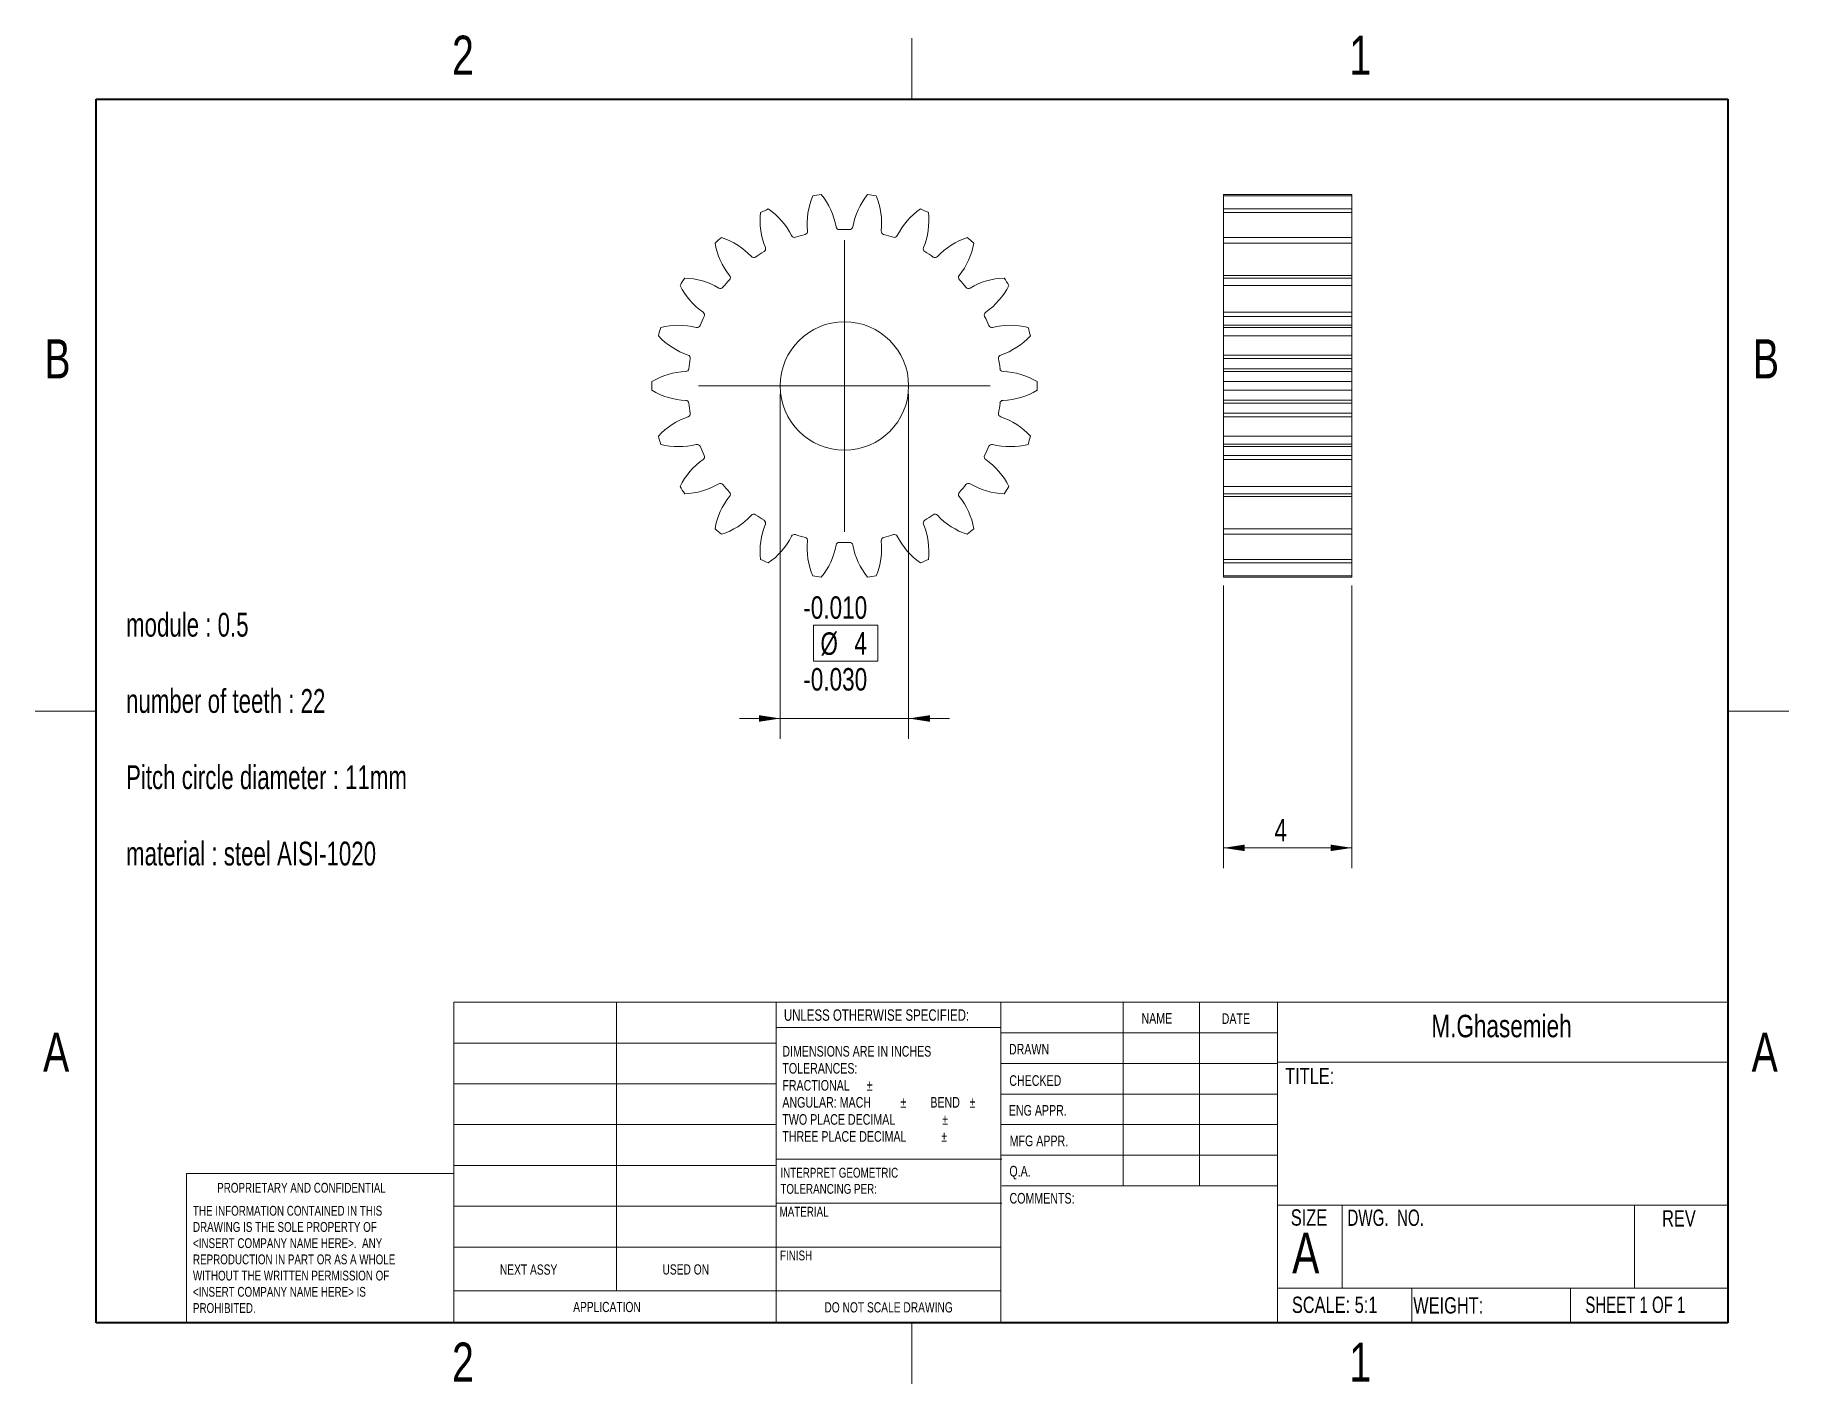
# Model space of a CAD drawing. Header units: millimetres. Extents: x 3 to 276, y 3 to 213.
import ezdxf

# ---------------------------------------------------------------- set-up
doc = ezdxf.new("R2010")
doc.units = ezdxf.units.MM
doc.styles.add('SLDTEXTSTYLE0', font='TXT', dxfattribs={"width": 0.7})
doc.styles.add('SLDTEXTSTYLE1', font='TXT', dxfattribs={"width": 0.75})
doc.styles.add('SLDTEXTSTYLE2', font='TXT', dxfattribs={"width": 0.6875})
doc.styles.add('SLDTEXTSTYLE3', font='TXT', dxfattribs={"width": 0.694444})
doc.dimstyles.new('SLDDIMSTYLE0', dxfattribs={"dimtxt": 3.5, "dimasz": 3.302, "dimexe": 0, "dimexo": 0.0625, "dimgap": -0.875, "dimtad": 1, "dimlfac": 0.2, "dimrnd": 1e-09, "dimzin": 12, "dimdsep": 46, "dimtxsty": 'SLDTEXTSTYLE1', "dimsah": 1, "dimcen": 0.09, "dimadec": 0, "dimazin": 3, "dimtfac": 1, "dimtmove": 0, "dimatfit": 0, "dimfxl": 1, "dimfrac": 2, "dimtolj": 1, "dimarcsym": 0})
doc.dimstyles.new('SLDDIMSTYLE1', dxfattribs={"dimtxt": 3.5, "dimasz": 3.302, "dimexe": 0, "dimexo": 0.0625, "dimgap": 0.875, "dimtad": 1, "dimlfac": 0.2, "dimrnd": 1e-09, "dimzin": 12, "dimdsep": 46, "dimtxsty": 'SLDTEXTSTYLE1', "dimsah": 1, "dimcen": 0.09, "dimadec": 0, "dimazin": 3, "dimtfac": 1, "dimtofl": 0, "dimtmove": 0, "dimatfit": 3, "dimfxl": 1, "dimfrac": 2, "dimtolj": 1, "dimtzin": 12, "dimarcsym": 0})

# ---------------------------------------------------------------- blocks, each defined once
blk = doc.blocks.new('SW_NOTE_0')
at = {"color": 0, "linetype": 'Continuous', "lineweight": 0, "char_height": 3.7042, "attachment_point": 1, "style": 'SLDTEXTSTYLE0'}
for s, insert in [('module : 0.5', (0, 4.77)), ('number of teeth : 22', (0, -7.1)), ('Pitch circle diameter : 11mm', (0, -18.98)), ('material : steel AISI-1020', (0, -30.86))]:
    blk.add_mtext(s, dxfattribs=dict(at, insert=insert))
blk = doc.blocks.new('SW_NOTE_1')
at = {"color": 0, "linetype": 'Continuous', "lineweight": 0, "char_height": 1.524, "attachment_point": 1, "style": 'SLDTEXTSTYLE1'}
for s, insert in [('INTERPRET GEOMETRIC', (0, 1.96)), ('TOLERANCING PER:', (0, -0.56))]:
    blk.add_mtext(s, dxfattribs=dict(at, insert=insert))
blk = doc.blocks.new('SW_NOTE_2')
at = {"color": 0, "linetype": 'Continuous', "lineweight": 0, "char_height": 1.651, "attachment_point": 1, "style": 'SLDTEXTSTYLE1'}
for s, insert in [('DIMENSIONS ARE IN INCHES', (0, 2.13)), ('TOLERANCES:', (0, -0.52)), ('FRACTIONAL', (0, -3.17)), ('%%p', (13.15, -3.17)), ('ANGULAR: MACH', (0, -5.82)), ('%%p', (18.37, -5.82)), ('BEND', (23.04, -5.82)), ('%%p', (29.16, -5.82)), ('TWO PLACE DECIMAL', (0, -8.48)), ('%%p', (24.88, -8.48)), ('THREE PLACE DECIMAL', (0, -11.13)), ('%%p', (24.73, -11.13))]:
    blk.add_mtext(s, dxfattribs=dict(at, insert=insert))
blk = doc.blocks.new('SW_NOTE_3')
at = {"color": 0, "linetype": 'Continuous', "lineweight": 0, "char_height": 1.524, "attachment_point": 1, "style": 'SLDTEXTSTYLE1'}
for s, insert in [('THE INFORMATION CONTAINED IN THIS', (0, 1.96)), ('DRAWING IS THE SOLE PROPERTY OF', (0, -0.56)), ('<INSERT COMPANY NAME HERE>.  ANY', (0, -3.08)), ('WITHOUT THE WRITTEN PERMISSION OF', (0, -8.13)), ('REPRODUCTION IN PART OR AS A WHOLE', (0, -5.61)), ('<INSERT COMPANY NAME HERE> IS', (0, -10.66)), ('PROHIBITED.', (0, -13.18))]:
    blk.add_mtext(s, dxfattribs=dict(at, insert=insert))
blk = doc.blocks.new('_D')
at = {"color": 7, "linetype": 'Continuous', "lineweight": 0}
for p, q in [((119.18, 157.3), (119.18, 103.61)), ((139.18, 157.3), (139.18, 103.61)), ((124.37, 115.69), (124.37, 121.3)), ((124.37, 121.3), (134.37, 121.3)), ((134.37, 121.3), (134.37, 115.69)), ((134.37, 115.69), (124.37, 115.69)), ((119.18, 106.79), (112.83, 106.79)), ((119.18, 106.79), (139.18, 106.79)), ((139.18, 106.79), (145.53, 106.79))]:
    blk.add_line(p, q, dxfattribs=at)
for points in [[(119.18, 106.79), (115.88, 107.3), (115.88, 106.28)], [(139.18, 106.79), (142.48, 106.28), (142.48, 107.3)]]:
    blk.add_solid(points, dxfattribs=at)
at = {"color": 7, "linetype": 'Continuous', "lineweight": 0, "char_height": 3.5, "attachment_point": 1, "style": 'SLDTEXTSTYLE1'}
for s, insert in [('-0.010', (122.77, 125.81)), ('%%c', (125.44, 120.2)), ('4', (130.72, 120.25)), ('-0.030', (122.77, 114.64))]:
    blk.add_mtext(s, dxfattribs=dict(at, insert=insert))
blk = doc.blocks.new('SW_CENTERMARKSYMBOL_0')
at = {"color": 0, "linetype": 'Continuous', "lineweight": 0}
for p, q in [((0, 12.7), (0, 22.7)), ((0, 0), (0, 12.7)), ((-12.7, 0), (-22.7, 0)), ((0, 0), (-12.7, 0)), ((0, 0), (0, -12.7)), ((0, 0), (12.7, 0)), ((12.7, 0), (22.7, 0)), ((0, -12.7), (0, -22.7))]:
    blk.add_line(p, q, dxfattribs=at)
blk = doc.blocks.new('_D_1')
at = {"color": 7, "linetype": 'Continuous', "lineweight": 0}
for p, q in [((188.18, 127.52), (188.18, 83.47)), ((208.18, 127.52), (208.18, 83.47)), ((188.18, 86.64), (208.18, 86.64))]:
    blk.add_line(p, q, dxfattribs=at)
for points in [[(188.18, 86.64), (191.48, 86.14), (191.48, 87.15)], [(208.18, 86.64), (204.88, 87.15), (204.88, 86.14)]]:
    blk.add_solid(points, dxfattribs=at)
at = {"color": 7, "linetype": 'Continuous', "lineweight": 0, "insert": (196.13, 91.16), "char_height": 3.5, "attachment_point": 1, "style": 'SLDTEXTSTYLE1'}
blk.add_mtext('4', dxfattribs=at)

msp = doc.modelspace()

# ---------------------------------------------------------------- linework, layer by layer
at = {"color": 7, "linetype": 'Continuous', "lineweight": 15}
for p, q in [((139.7, 212.725), (139.7, 203.2)), ((139.7, 203.2), (139.7, 212.725)), ((188.181, 188.353), (208.181, 188.353)), ((188.181, 188.162), (188.181, 188.353)), ((208.181, 188.162), (188.181, 188.162)), ((188.181, 186.131), (188.181, 188.162)), ((188.181, 186.131), (208.181, 186.131)), ((188.181, 185.574), (188.181, 186.131)), ((208.181, 188.162), (208.181, 188.353)), ((208.181, 186.131), (208.181, 188.162)), ((208.181, 185.574), (208.181, 186.131)), ((208.181, 185.574), (188.181, 185.574)), ((188.181, 181.677), (188.181, 185.574)), ((208.181, 181.677), (208.181, 185.574)), ((188.181, 181.677), (208.181, 181.677)), ((188.181, 180.798), (188.181, 181.677)), ((208.181, 180.798), (188.181, 180.798)), ((188.181, 175.77), (188.181, 180.798)), ((208.181, 180.798), (208.181, 181.677)), ((208.181, 175.77), (208.181, 180.798)), ((188.181, 175.77), (208.181, 175.77)), ((188.181, 175.35), (188.181, 175.77)), ((188.181, 175.35), (208.181, 175.35)), ((188.181, 174.221), (188.181, 175.35)), ((208.181, 175.77), (208.181, 175.35)), ((208.181, 174.221), (208.181, 175.35)), ((208.181, 174.221), (188.181, 174.221)), ((188.181, 170.038), (188.181, 174.221)), ((208.181, 170.038), (208.181, 174.221)), ((188.181, 170.038), (208.181, 170.038)), ((188.181, 169.405), (188.181, 170.038)), ((208.181, 169.405), (188.181, 169.405)), ((188.181, 168.024), (188.181, 169.405)), ((208.181, 170.038), (208.181, 169.405)), ((208.181, 168.024), (208.181, 169.405)), ((208.181, 168.024), (188.181, 168.024)), ((188.181, 168.024), (188.181, 167.664)), ((188.181, 167.664), (208.181, 167.664)), ((188.181, 166.377), (188.181, 167.664)), ((208.181, 167.664), (208.181, 168.024)), ((208.181, 166.377), (208.181, 167.664)), ((208.181, 166.377), (188.181, 166.377)), ((188.181, 163.378), (188.181, 166.377)), ((208.181, 163.378), (208.181, 166.377)), ((188.181, 163.378), (208.181, 163.378)), ((188.181, 162.816), (188.181, 163.378)), ((208.181, 162.816), (188.181, 162.816)), ((188.181, 161.258), (188.181, 162.816)), ((188.181, 161.258), (208.181, 161.258)), ((188.181, 160.813), (188.181, 161.258)), ((208.181, 163.378), (208.181, 162.816)), ((208.181, 161.258), (208.181, 162.816)), ((208.181, 161.258), (208.181, 160.813)), ((208.181, 160.813), (188.181, 160.813)), ((188.181, 160.813), (188.181, 159.241)), ((188.181, 157.9), (188.181, 159.241)), ((188.181, 159.241), (208.181, 159.241)), ((208.181, 159.241), (208.181, 160.813)), ((208.181, 157.9), (208.181, 159.241)), ((208.181, 157.9), (188.181, 157.9)), ((188.181, 156.328), (188.181, 157.9)), ((188.181, 156.328), (208.181, 156.328)), ((188.181, 155.883), (188.181, 156.328)), ((208.181, 155.883), (188.181, 155.883)), ((188.181, 154.325), (188.181, 155.883)), ((208.181, 156.328), (208.181, 157.9)), ((208.181, 156.328), (208.181, 155.883)), ((208.181, 154.325), (208.181, 155.883)), ((188.181, 154.325), (208.181, 154.325)), ((188.181, 153.763), (188.181, 154.325)), ((208.181, 153.763), (188.181, 153.763)), ((188.181, 153.763), (188.181, 150.764)), ((208.181, 154.325), (208.181, 153.763)), ((208.181, 150.764), (208.181, 153.763)), ((188.181, 150.764), (208.181, 150.764)), ((188.181, 149.477), (188.181, 150.764)), ((208.181, 149.477), (208.181, 150.764)), ((208.181, 149.477), (188.181, 149.477)), ((188.181, 149.116), (188.181, 149.477)), ((188.181, 149.116), (208.181, 149.116)), ((188.181, 147.736), (188.181, 149.116)), ((188.181, 147.736), (208.181, 147.736)), ((188.181, 147.103), (188.181, 147.736)), ((208.181, 149.116), (208.181, 149.477)), ((208.181, 147.736), (208.181, 149.116)), ((208.181, 147.736), (208.181, 147.103)), ((208.181, 147.103), (188.181, 147.103)), ((188.181, 147.103), (188.181, 142.92)), ((208.181, 142.92), (208.181, 147.103)), ((188.181, 142.92), (208.181, 142.92)), ((188.181, 141.791), (188.181, 142.92)), ((208.181, 141.791), (208.181, 142.92)), ((208.181, 141.791), (188.181, 141.791)), ((188.181, 141.371), (188.181, 141.791)), ((208.181, 141.371), (188.181, 141.371)), ((188.181, 141.371), (188.181, 136.343)), ((208.181, 141.791), (208.181, 141.371)), ((208.181, 136.343), (208.181, 141.371)), ((188.181, 136.343), (208.181, 136.343)), ((188.181, 135.464), (188.181, 136.343)), ((208.181, 135.464), (188.181, 135.464)), ((188.181, 135.464), (188.181, 131.567)), ((208.181, 135.464), (208.181, 136.343)), ((208.181, 131.567), (208.181, 135.464)), ((188.181, 131.567), (208.181, 131.567)), ((188.181, 131.01), (188.181, 131.567)), ((208.181, 131.01), (208.181, 131.567)), ((208.181, 131.01), (188.181, 131.01)), ((188.181, 131.01), (188.181, 128.979)), ((188.181, 128.979), (208.181, 128.979)), ((188.181, 128.788), (188.181, 128.979)), ((208.181, 128.788), (188.181, 128.788)), ((208.181, 128.979), (208.181, 131.01)), ((208.181, 128.788), (208.181, 128.979)), ((3.175, 107.95), (12.7, 107.95)), ((12.7, 107.95), (3.175, 107.95)), ((276.225, 107.95), (266.7, 107.95)), ((266.7, 107.95), (276.225, 107.95)), ((139.7, 3.175), (139.7, 12.7)), ((139.7, 12.7), (139.7, 3.175))]:
    msp.add_line(p, q, dxfattribs=at)
at = {"color": 7, "linetype": 'Continuous', "lineweight": 40}
for p, q in [((12.7, 12.7), (12.7, 203.2)), ((12.7, 203.2), (266.7, 203.2)), ((266.7, 203.2), (266.7, 12.7)), ((266.7, 12.7), (12.7, 12.7))]:
    msp.add_line(p, q, dxfattribs=at)
at = {"color": 7, "linetype": 'Continuous', "lineweight": 0}
for p, q in [((68.354, 62.594), (266.7, 62.594)), ((68.354, 12.7), (68.354, 62.594)), ((93.703, 62.594), (93.703, 17.685)), ((118.574, 12.7), (118.574, 62.594)), ((153.548, 62.594), (153.548, 12.7)), ((172.56, 62.594), (172.56, 34.019)), ((184.461, 62.594), (184.461, 34.019)), ((196.629, 62.594), (196.629, 12.7)), ((153.548, 58.674), (118.574, 58.674)), ((153.548, 57.832), (196.629, 57.832)), ((68.354, 56.244), (118.574, 56.244)), ((153.548, 53.069), (196.629, 53.069)), ((196.629, 53.269), (266.7, 53.269)), ((68.354, 49.894), (118.574, 49.894)), ((153.548, 48.307), (196.629, 48.307)), ((68.354, 43.544), (118.574, 43.544)), ((196.629, 43.544), (153.548, 43.544)), ((196.629, 38.782), (153.548, 38.782)), ((26.769, 12.7), (26.769, 35.924)), ((68.354, 35.924), (26.769, 35.924)), ((68.354, 37.194), (118.574, 37.194)), ((118.574, 38.195), (153.663, 38.195)), ((196.629, 34.019), (153.663, 34.019)), ((68.354, 30.844), (118.574, 30.844)), ((118.574, 31.337), (153.663, 31.337)), ((196.629, 30.985), (266.7, 30.985)), ((206.675, 30.985), (206.675, 18.107)), ((252.173, 30.985), (252.173, 18.107)), ((68.354, 24.494), (118.574, 24.494)), ((118.574, 24.479), (153.548, 24.479)), ((68.354, 17.685), (153.548, 17.685)), ((196.629, 18.107), (266.7, 18.107)), ((217.536, 18.107), (217.536, 12.7)), ((242.223, 18.107), (242.223, 12.7))]:
    msp.add_line(p, q, dxfattribs=at)
at = {"color": 7, "linetype": 'Continuous', "lineweight": 15}
msp.add_circle((129.179, 158.57), 10, dxfattribs=at)
for centre, radius, start, end in [((129.179, 158.57), 30, 113.26439, 115.82652), ((111.118, 177.053), 11, 26.55646, 55.62006), ((134.38, 183.883), 11, 157.10721, 186.17081), ((129.179, 158.57), 30, 96.90075, 99.46288), ((117.057, 181.392), 11, 10.19282, 39.25642), ((141.301, 181.392), 11, 140.74358, 169.80718), ((129.179, 158.57), 30, 80.53712, 83.09925), ((123.977, 183.883), 11, 353.82919, 22.89279), ((147.239, 177.053), 11, 124.37994, 153.44354), ((129.179, 158.57), 30, 64.17348, 66.73561), ((127.038, 184.323), 11, 173.47085, 202.53445), ((128.375, 183.427), 0.5, 190.19282, 271.8515), ((129.982, 183.427), 0.5, 268.1485, 349.80718), ((131.32, 184.323), 11, 337.46555, 6.52915), ((129.179, 158.57), 30, 129.62802, 132.19016), ((119.869, 182.677), 11, 189.83449, 218.89809), ((106.643, 171.216), 11, 42.92009, 71.9837), ((121.405, 182.194), 0.5, 206.55646, 288.21514), ((129.179, 158.57), 24.37, 104.51213, 108.21514), ((122.947, 182.647), 0.5, 284.51213, 6.17081), ((129.179, 158.57), 24.37, 88.1485, 91.8515), ((135.411, 182.647), 0.5, 173.82919, 255.48787), ((129.179, 158.57), 24.37, 71.78486, 75.48787), ((136.953, 182.194), 0.5, 251.78486, 333.44354), ((151.715, 171.216), 11, 108.0163, 137.07991), ((138.488, 182.677), 11, 321.10191, 350.16551), ((129.179, 158.57), 30, 47.80984, 50.37198), ((115.064, 179.047), 0.5, 222.92009, 304.57878), ((129.179, 158.57), 24.37, 120.87577, 124.57878), ((116.416, 179.916), 0.5, 300.87577, 22.53445), ((141.942, 179.916), 0.5, 157.46555, 239.12423), ((129.179, 158.57), 24.37, 55.42122, 59.12423), ((143.293, 179.047), 0.5, 235.42122, 317.07991), ((129.179, 158.57), 30, 145.99166, 148.55379), ((103.993, 164.354), 11, 59.28373, 88.34733), ((129.179, 158.57), 24.37, 137.2394, 140.94241), ((110.919, 175.456), 0.5, 317.2394, 38.89809), ((147.438, 175.456), 0.5, 141.10191, 222.7606), ((129.179, 158.57), 24.37, 39.05759, 42.7606), ((154.365, 164.354), 11, 91.65267, 120.71627), ((129.179, 158.57), 30, 31.44621, 34.00834), ((113.455, 179.078), 11, 206.19812, 235.26172), ((109.867, 174.241), 0.5, 239.28373, 320.94241), ((148.491, 174.241), 0.5, 219.05759, 300.71627), ((144.903, 179.078), 11, 304.73828, 333.80188), ((129.179, 158.57), 24.37, 153.60304, 157.30605), ((106.902, 169.627), 0.5, 333.60304, 55.26172), ((151.456, 169.627), 0.5, 124.73828, 206.39696), ((129.179, 158.57), 24.37, 22.69395, 26.39696), ((129.179, 158.57), 30, 162.3553, 164.91743), ((103.384, 157.024), 11, 75.64737, 104.71097), ((106.234, 168.166), 0.5, 255.64737, 337.30605), ((152.123, 168.166), 0.5, 202.69395, 284.35263), ((154.974, 157.024), 11, 75.28903, 104.35263), ((129.179, 158.57), 30, 15.08257, 17.6447), ((108.314, 173.817), 11, 222.56176, 251.62536), ((150.043, 173.817), 11, 288.37464, 317.43824), ((104.46, 161.313), 0.5, 272.011, 353.66969), ((104.689, 162.903), 0.5, 349.96668, 71.62536), ((129.179, 158.57), 24.37, 169.96668, 173.66969), ((153.668, 162.903), 0.5, 108.37464, 190.03332), ((129.179, 158.57), 24.37, 6.33031, 10.03332), ((153.897, 161.313), 0.5, 186.33031, 267.989), ((129.179, 158.57), 30, 178.71893, 181.28107), ((104.864, 149.82), 11, 92.011, 121.07461), ((153.494, 149.82), 11, 58.92539, 87.989), ((129.179, 158.57), 30, 358.71893, 1.28107), ((104.864, 167.321), 11, 238.92539, 267.989), ((104.46, 155.828), 0.5, 6.33031, 87.989), ((129.179, 158.57), 24.37, 186.33031, 190.03332), ((129.179, 158.57), 24.37, 349.96668, 353.66969), ((153.897, 155.828), 0.5, 92.011, 173.66969), ((153.494, 167.321), 11, 272.011, 301.07461), ((108.314, 143.324), 11, 108.37464, 137.43824), ((104.689, 154.238), 0.5, 288.37464, 10.03332), ((153.668, 154.238), 0.5, 169.96668, 251.62536), ((150.043, 143.324), 11, 42.56176, 71.62536), ((129.179, 158.57), 30, 195.08257, 197.6447), ((129.179, 158.57), 30, 342.3553, 344.91743), ((103.384, 160.116), 11, 255.28903, 284.35263), ((106.234, 148.975), 0.5, 22.69395, 104.35263), ((129.179, 158.57), 24.37, 202.69395, 206.39696), ((106.902, 147.514), 0.5, 304.73828, 26.39696), ((151.456, 147.514), 0.5, 153.60304, 235.26172), ((129.179, 158.57), 24.37, 333.60304, 337.30605), ((152.123, 148.975), 0.5, 75.64737, 157.30605), ((154.974, 160.116), 11, 255.64737, 284.71097), ((113.455, 138.063), 11, 124.73828, 153.80188), ((144.903, 138.063), 11, 26.19812, 55.26172), ((129.179, 158.57), 30, 211.44621, 214.00834), ((103.993, 152.786), 11, 271.65267, 300.71627), ((109.867, 142.9), 0.5, 39.05759, 120.71627), ((129.179, 158.57), 24.37, 219.05759, 222.7606), ((110.919, 141.685), 0.5, 321.10191, 42.7606), ((147.438, 141.685), 0.5, 137.2394, 218.89809), ((129.179, 158.57), 24.37, 317.2394, 320.94241), ((148.491, 142.9), 0.5, 59.28373, 140.94241), ((154.365, 152.786), 11, 239.28373, 268.34733), ((129.179, 158.57), 30, 325.99166, 328.55379), ((119.869, 134.464), 11, 141.10191, 170.16551), ((138.488, 134.464), 11, 9.83449, 38.89809), ((106.643, 145.925), 11, 288.0163, 317.07991), ((115.064, 138.094), 0.5, 55.42122, 137.07991), ((129.179, 158.57), 24.37, 235.42122, 239.12423), ((127.038, 132.818), 11, 157.46555, 186.52915), ((116.416, 137.225), 0.5, 337.46555, 59.12423), ((141.942, 137.225), 0.5, 120.87577, 202.53445), ((131.32, 132.818), 11, 353.47085, 22.53445), ((129.179, 158.57), 24.37, 300.87577, 304.57878), ((143.293, 138.094), 0.5, 42.92009, 124.57878), ((151.715, 145.925), 11, 222.92009, 251.9837), ((129.179, 158.57), 30, 227.80984, 230.37198), ((111.118, 140.088), 11, 304.37994, 333.44354), ((121.405, 134.947), 0.5, 71.78486, 153.44354), ((129.179, 158.57), 24.37, 251.78486, 255.48787), ((122.947, 134.494), 0.5, 353.82919, 75.48787), ((134.38, 133.258), 11, 173.82919, 202.89279), ((117.057, 135.749), 11, 320.74358, 349.80718), ((128.375, 133.713), 0.5, 88.1485, 169.80718), ((129.179, 158.57), 24.37, 268.1485, 271.8515), ((129.982, 133.713), 0.5, 10.19282, 91.8515), ((141.301, 135.749), 11, 190.19282, 219.25642), ((123.977, 133.258), 11, 337.10721, 6.17081), ((135.411, 134.494), 0.5, 104.51213, 186.17081), ((129.179, 158.57), 24.37, 284.51213, 288.21514), ((136.953, 134.947), 0.5, 26.55646, 108.21514), ((147.239, 140.088), 11, 206.55646, 235.62006), ((129.179, 158.57), 30, 309.62802, 312.19016), ((129.179, 158.57), 30, 244.17348, 246.73561), ((129.179, 158.57), 30, 293.26439, 295.82652), ((129.179, 158.57), 30, 260.53712, 263.09925), ((129.179, 158.57), 30, 276.90075, 279.46288)]:
    msp.add_arc(centre, radius, start, end, dxfattribs=at)

# ---------------------------------------------------------------- block references
at = {"color": 7, "linetype": 'Continuous', "lineweight": 0}
for name, p in [('SW_CENTERMARKSYMBOL_0', (129.179, 158.57)), ('SW_NOTE_0', (17.333, 118.472)), ('SW_NOTE_2', (119.517, 53.666)), ('SW_NOTE_1', (119.209, 34.864)), ('SW_NOTE_3', (27.754, 28.938))]:
    msp.add_blockref(name, p, dxfattribs=at)

# ---------------------------------------------------------------- texts
for s, insert, char_height, attachment_point, style in [('2', (69.789, 213.111), 6.096, 2, 'SLDTEXTSTYLE1'), ('1', (209.489, 213.111), 6.096, 2, 'SLDTEXTSTYLE1'), ('B', (6.653, 165.836), 6.096, 2, 'SLDTEXTSTYLE1'), ('B', (272.653, 165.836), 6.096, 2, 'SLDTEXTSTYLE1'), ('UNLESS OTHERWISE SPECIFIED:', (119.758, 61.499), 1.778, 1, 'SLDTEXTSTYLE1'), ('NAME', (175.424, 60.923), 1.651, 1, 'SLDTEXTSTYLE1'), ('DATE', (187.915, 60.879), 1.651, 1, 'SLDTEXTSTYLE1'), ('M.Ghasemieh', (220.553, 60.653), 3.5, 1, 'SLDTEXTSTYLE1'), ('A', (6.457, 57.886), 6.096, 2, 'SLDTEXTSTYLE1'), ('A', (272.457, 57.886), 6.096, 2, 'SLDTEXTSTYLE1'), ('DRAWN', (154.797, 56.123), 1.651, 1, 'SLDTEXTSTYLE1'), ('TITLE:', (197.793, 52.393), 2.54, 1, 'SLDTEXTSTYLE1'), ('CHECKED', (154.851, 51.237), 1.651, 1, 'SLDTEXTSTYLE1'), ('ENG APPR.', (154.777, 46.601), 1.651, 1, 'SLDTEXTSTYLE1'), ('MFG APPR.', (154.903, 41.845), 1.651, 1, 'SLDTEXTSTYLE1'), ('Q.A.', (154.862, 37.123), 1.651, 1, 'SLDTEXTSTYLE1'), ('PROPRIETARY AND CONFIDENTIAL', (31.53, 34.483), 1.524, 1, 'SLDTEXTSTYLE1'), ('COMMENTS:', (154.884, 32.909), 1.651, 1, 'SLDTEXTSTYLE1'), ('MATERIAL', (119.08, 30.753), 1.524, 1, 'SLDTEXTSTYLE1'), ('SIZE', (198.68, 30.358), 2.54, 1, 'SLDTEXTSTYLE1'), ('DWG.  NO.', (207.481, 30.323), 2.54, 1, 'SLDTEXTSTYLE3'), ('REV', (256.485, 30.223), 2.54, 1, 'SLDTEXTSTYLE1'), ('A', (198.88, 26.724), 6.35, 1, 'SLDTEXTSTYLE1'), ('FINISH', (119.15, 23.938), 1.524, 1, 'SLDTEXTSTYLE1'), ('NEXT ASSY', (75.542, 21.771), 1.5875, 1, 'SLDTEXTSTYLE1'), ('USED ON', (100.854, 21.798), 1.5875, 1, 'SLDTEXTSTYLE1'), ('SCALE: 5:1', (198.849, 16.765), 2.54, 1, 'SLDTEXTSTYLE1'), ('WEIGHT:', (217.74, 16.678), 2.54, 1, 'SLDTEXTSTYLE1'), ('SHEET 1 OF 1', (244.531, 16.773), 2.54, 1, 'SLDTEXTSTYLE2'), ('APPLICATION', (86.95, 15.95), 1.5875, 1, 'SLDTEXTSTYLE1'), ('DO NOT SCALE DRAWING', (136.054, 15.895), 1.5875, 2, 'SLDTEXTSTYLE1'), ('2', (69.789, 9.611), 6.096, 2, 'SLDTEXTSTYLE1'), ('1', (209.489, 9.611), 6.096, 2, 'SLDTEXTSTYLE1')]:
    msp.add_mtext(s, dxfattribs=dict(at, insert=insert, char_height=char_height, attachment_point=attachment_point, style=style))

# ---------------------------------------------------------------- dimensions: what is measured, and where the dimension line sits
dim = msp.add_linear_dim(base=(139.179, 106.788), p1=(119.179, 158.57), p2=(139.179, 158.57), text='-0.010\\P%%c<>\\P-0.030', dimstyle='SLDDIMSTYLE0', dxfattribs=at)
dim.commit()
dim.dimension.update_dxf_attribs({"geometry": '_D', "text_midpoint": (129.369, 106.788), "dimtype": 160})
dim = msp.add_linear_dim(base=(208.181, 86.644), p1=(188.181, 128.788), p2=(208.181, 128.788), dimstyle='SLDDIMSTYLE1', dxfattribs=at)
dim.commit()
dim.dimension.update_dxf_attribs({"geometry": '_D_1', "text_midpoint": (197.42, 86.644), "dimtype": 160})

doc.saveas('drawing.dxf')
